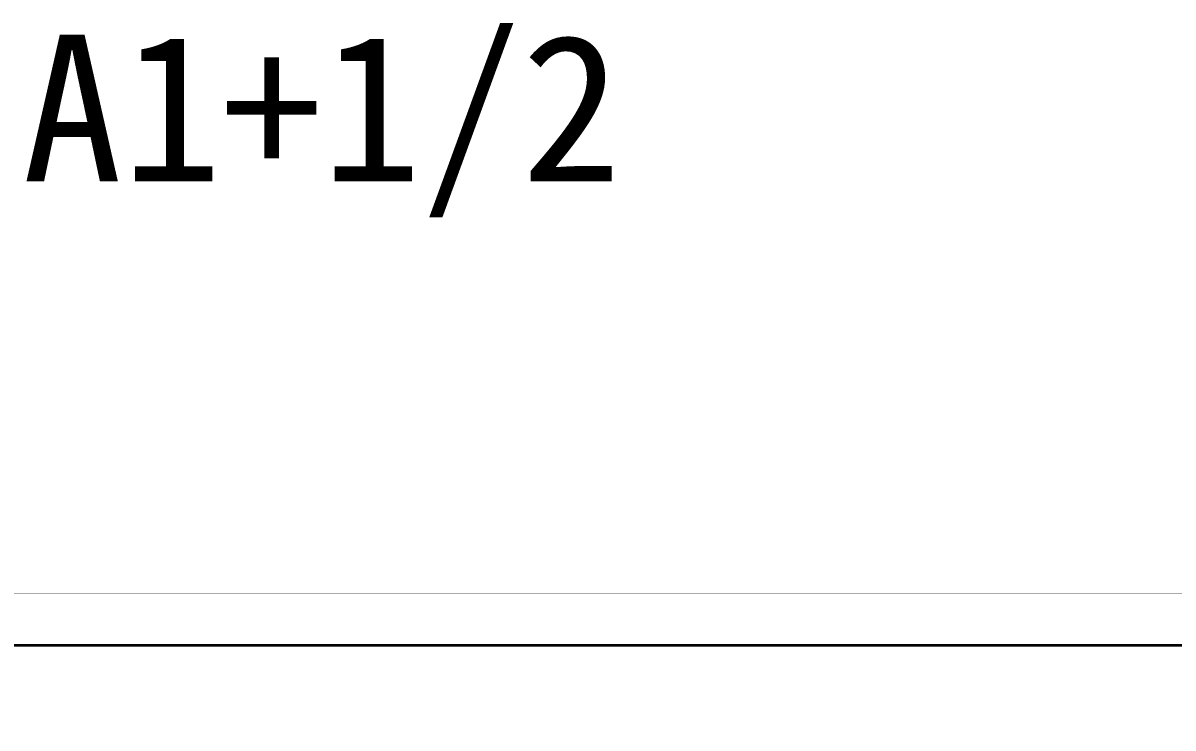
# Model space of a CAD drawing. Extents: x -26219 to 315419, y -160410 to -120810.
# Drawn here: x -14446 to -3260, y -127667 to -120810 of the extents above; entities that cross this region are included whole.
import ezdxf
from ezdxf.xclip import XClip

# ---------------------------------------------------------------- set-up
doc = ezdxf.new("R2010")
doc.units = 0
doc.header["$LTSCALE"] = 1000
doc.header["$MEASUREMENT"] = 0
doc.header["$XCLIPFRAME"] = 0
doc.linetypes.add('104-14# 核心筒$2$DOTE', pattern=[2.42, 2, -0.2, 0.02, -0.2])
doc.layers.add('02-TEXT_标注', color=130, linetype='Continuous')
doc.layers.add('104-14# 核心筒$2$A_AXIS-轴线', color=36, linetype='104-14# 核心筒$2$DOTE')
doc.styles.get("Standard").update_dxf_attribs({"font": 'STXIHEI_0.TTF'})

# ---------------------------------------------------------------- blocks, each defined once
blk = doc.blocks.new('104-14# 核心筒')
at = {"layer": '104-14# 核心筒$2$A_AXIS-轴线'}
for p, q in [((23400, 228733.6), (23400, 169654.9)), ((32400, 139633.6), (32400, 80554.9))]:
    blk.add_line(p, q, dxfattribs=at)
blk = doc.blocks.new('图框-A1+1-2')
for points, const_width in [([(0, 0), (1261, 0), (1261, 594), (0, 594)], 0.05), ([(1186, 584), (25, 584), (25, 10), (1186, 10)], 0.5)]:
    blk.add_lwpolyline(points, close=True, dxfattribs=dict(const_width=const_width))

msp = doc.modelspace()

# ---------------------------------------------------------------- block references
at = {"xscale": 50, "yscale": 50, "zscale": 50}
msp.add_blockref('图框-A1+1-2', (-26217.9, -156062.5), dxfattribs=at)
ref = msp.add_blockref('104-14# 核心筒', (-45298.4, -250352.4))
XClip(ref).set_block_clipping_path([(21749.9999999867, 95940.5634616732), (34400.0000000036, 107500.0000000001)])
ref = msp.add_blockref('104-14# 核心筒', (-29679.9, -339452.4))
XClip(ref).set_block_clipping_path([(21000, 184300.0000000001), (34400.0000000036, 196600.0000000001)])

# ---------------------------------------------------------------- texts
at = {"layer": '02-TEXT_标注', "color": 1}
msp.add_text('A1+1/2', height=1427.13, dxfattribs=at).set_placement((-14453.5, -122351.3))

doc.saveas('drawing.dxf')
